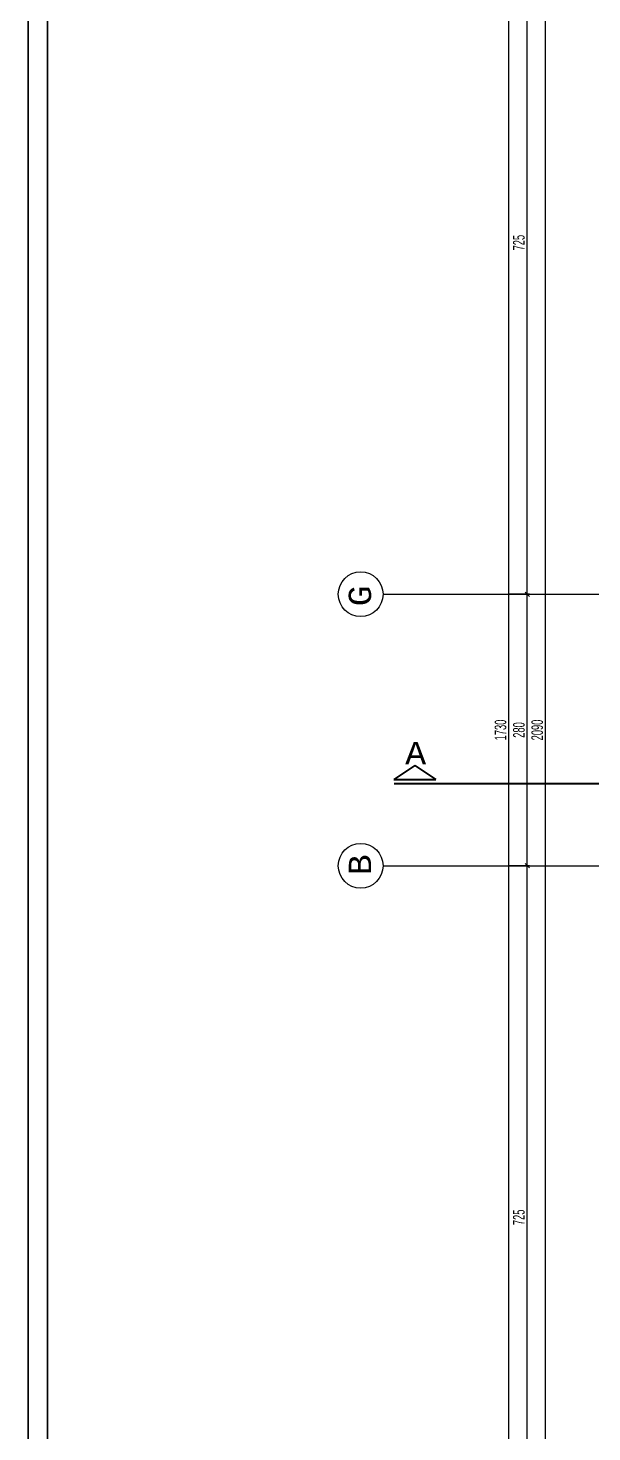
# Model space of a CAD drawing. Header units: inches. Extents: x -7543 to -822, y 102837 to 190349.
# Drawn here: x -831.2528 to -831.1365, y 102836.8407 to 102837.1302 of the extents above; entities that cross this region are included whole.
import ezdxf

# ---------------------------------------------------------------- set-up
doc = ezdxf.new("R2010")
doc.units = ezdxf.units.IN
doc.header["$MEASUREMENT"] = 0
doc.linetypes.add('DASHDOTX2', pattern=[2, 1, -0.5, 0, -0.5])
doc.linetypes.add('DASHED', pattern=[19.05, 12.7, -6.35])
for name, color, linetype, lineweight in [('AKS', 1, 'Continuous', 25), ('ICOL', 55, 'Continuous', 25), ('KESİT', 7, 'Continuous', 40)]:
    doc.layers.add(name, color=color, linetype=linetype, lineweight=lineweight)
doc.layers.add('DUVAR', color=7, linetype='Continuous', lineweight=35, true_color=0xfc4642)
doc.styles.add('ISIM', font='monos.ttf', dxfattribs={"width": 1.1, "height": 200})
doc.styles.add('OLCU', font='tromand.shx', dxfattribs={"width": 0.6, "height": 12})

# ---------------------------------------------------------------- blocks, each defined once
blk = doc.blocks.new('D')
at = {"layer": 'ICOL'}
for p, q in [((2.8, 2.8), (-2.8, -2.8)), ((0, 3), (0, -25))]:
    blk.add_line(p, q, dxfattribs=at)
blk = doc.blocks.new('E')
at = {"layer": 'ICOL'}
for p, q in [((0, -3), (0, 25)), ((-2.8, -2.8), (2.8, 2.8))]:
    blk.add_line(p, q, dxfattribs=at)

msp = doc.modelspace()

# ---------------------------------------------------------------- linework, layer by layer
at = {"layer": 'AKS', "linetype": 'DASHDOTX2', "ltscale": 10}
for p, q in [((-831.17958, 102837.01343), (-830.80898, 102837.01343)), ((-831.17958, 102836.95743), (-830.80898, 102836.95743))]:
    msp.add_line(p, q, dxfattribs=at)
at = {"layer": 'AKS', "color": 0}
for centre in [(-831.1842, 102837.01343), (-831.1842, 102836.95743)]:
    msp.add_circle(centre, 0.00462, dxfattribs=at)
at = {"layer": 'DUVAR'}
for p, q in [((-831.25284, 102836.66908), (-831.25284, 102837.43546)), ((-831.25284, 102836.66908), (-831.25284, 102837.43546)), ((-831.24884, 102836.66908), (-831.24884, 102837.43546)), ((-831.24884, 102836.66908), (-831.24884, 102837.43546))]:
    msp.add_line(p, q, dxfattribs=at)
at = {"layer": 'ICOL'}
for p, q in [((-831.14602, 102836.77659), (-831.14602, 102837.19427)), ((-831.15359, 102836.81259), (-831.15359, 102837.15827)), ((-831.1498, 102837.01359), (-831.1498, 102837.15827)), ((-831.1498, 102836.95759), (-831.1498, 102837.01327)), ((-831.1498, 102836.81259), (-831.1498, 102836.95727))]:
    msp.add_line(p, q, dxfattribs=at)
at = {"layer": 'KESİT'}
for p, q in [((-831.17302, 102836.97811), (-831.17737, 102836.97523)), ((-831.17302, 102836.97811), (-831.16868, 102836.97523)), ((-831.17737, 102836.97523), (-831.16868, 102836.97523))]:
    msp.add_line(p, q, dxfattribs=at)
at = {"layer": 'KESİT', "linetype": 'DASHED'}
msp.add_line((-831.17731, 102836.97443), (-830.92983, 102836.97443), dxfattribs=at)

# ---------------------------------------------------------------- block references
at = {"layer": 'ICOL', "xscale": 0.000155999994603917, "yscale": 0.000155999994603917, "zscale": 0.000155999994603917}
for name, p, rotation in [('D', (-831.1498, 102837.01343), 270), ('E', (-831.1498, 102837.01343), 90), ('D', (-831.1498, 102836.95743), 270), ('E', (-831.1498, 102836.95743), 90)]:
    msp.add_blockref(name, p, dxfattribs=dict(at, rotation=rotation))

# ---------------------------------------------------------------- texts
at = {"layer": 'AKS', "style": 'ISIM', "width": 1.1}
for s, p in [('G', (-831.18204, 102837.01093)), ('B', (-831.18204, 102836.95548))]:
    msp.add_text(s, height=0.00462, rotation=90, dxfattribs=at).set_placement(p)
msp.add_text('A', height=0.00462, dxfattribs=at).set_placement((-831.175, 102836.97837))
at = {"layer": 'ICOL', "char_height": 0.0024, "attachment_point": 5, "rotation": 90, "style": 'OLCU'}
for s, insert in [('\\A1;725', (-831.15153, 102837.08593)), ('\\A1;1730', (-831.15532, 102836.98543)), ('\\A1;280', (-831.15153, 102836.98543)), ('\\A1;2090', (-831.14775, 102836.98543)), ('\\A1;725', (-831.15153, 102836.88493))]:
    msp.add_mtext(s, dxfattribs=dict(at, insert=insert))

doc.saveas('drawing.dxf')
